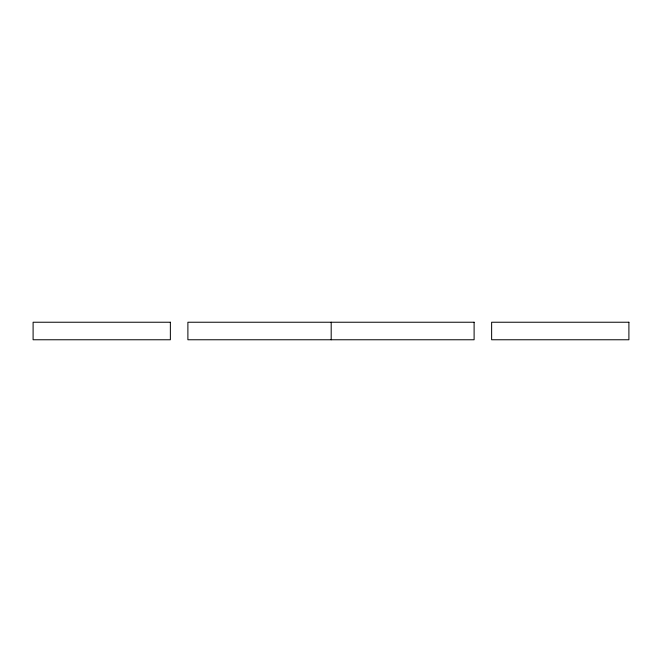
<?xml version="1.0" encoding="UTF-8"?>
<svg xmlns="http://www.w3.org/2000/svg" width="662" height="662" viewBox="0 0 662 662"><rect width="100%" height="100%" fill="white"/><g stroke="black" fill="none" stroke-linecap="round" stroke-linejoin="round"><path stroke-width="0.99" d="M331.19 322.237L331.19 339.763M170.366 322.237L33.1 322.237L33.1 339.763L170.366 339.763L170.366 322.237M474.108 322.237L187.892 322.237L187.892 339.763L474.108 339.763L474.108 322.237M628.9 322.237L491.634 322.237L491.634 339.763L628.9 339.763L628.9 322.237"/></g></svg>
